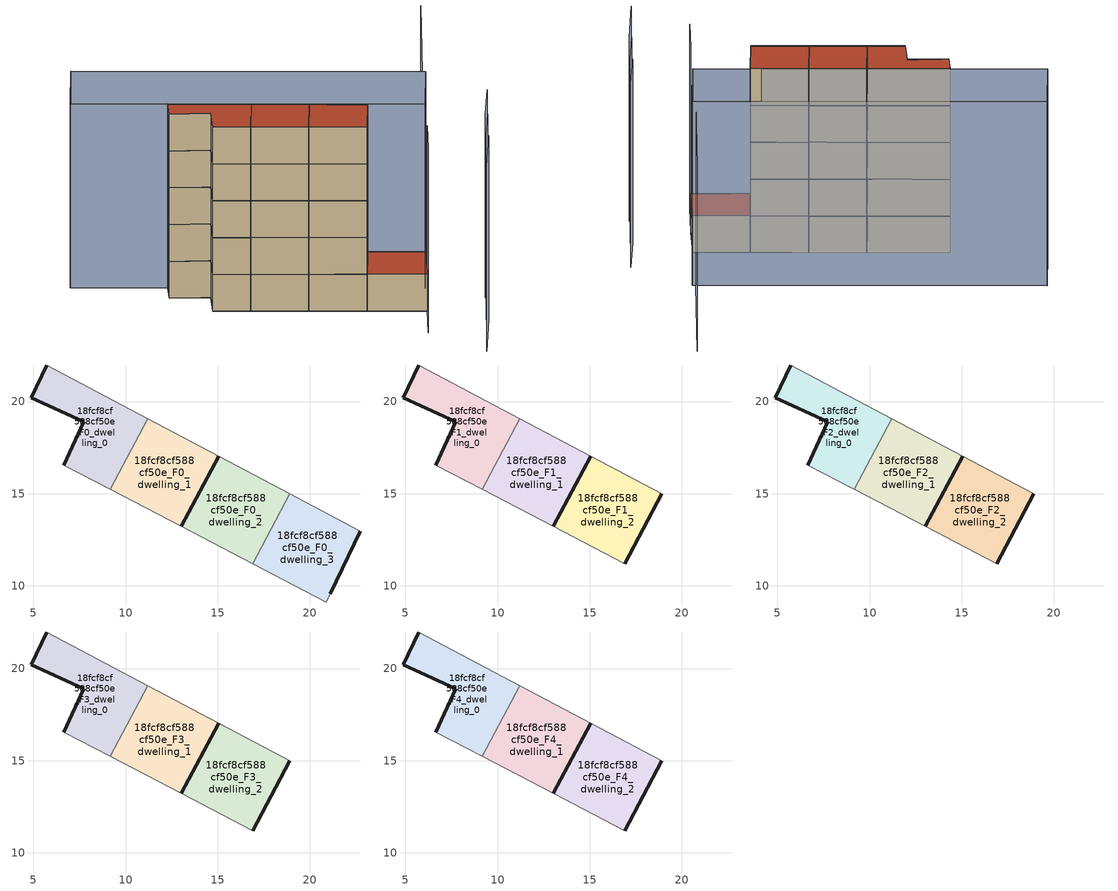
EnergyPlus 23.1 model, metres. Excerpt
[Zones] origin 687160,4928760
18fcf8cf588cf50e_F0_dwelling_0
 floor ground (EU_floor_Construction): 9.18,15.23 11.21,19.07 5.71,21.98 4.88,20.19 7.72,18.89 6.65,16.55 z0
 wall outside (EU_wall_Construction): 6.65,16.55 7.72,18.89 4.88,20.19 5.71,21.98 z0:3
 wall adiabatic (EU_wall_Construction): 5.71,21.98 11.21,19.07 / 9.18,15.23 6.65,16.55 z0:3
 wall to 18fcf8cf588cf50e_F0_dwelling_1 (EU_wall_Construction): 11.21,19.07 9.18,15.23 z0:3
18fcf8cf588cf50e_F0_dwelling_1
 floor ground (EU_floor_Construction): 13.03,13.22 15.05,17.03 11.21,19.07 9.18,15.23 z0
 wall outside (EU_wall_Construction): 15.05,17.03 13.03,13.22 z0:3
 wall adiabatic (EU_wall_Construction): 11.21,19.07 15.05,17.03 / 13.03,13.22 9.18,15.23 z0:3
18fcf8cf588cf50e_F0_dwelling_2
 floor ground (EU_floor_Construction): 16.91,11.19 18.92,14.98 15.05,17.03 13.03,13.22 z0
 wall outside (EU_wall_Construction): 13.03,13.22 15.05,17.03 z0:3
 wall adiabatic (EU_wall_Construction): 15.05,17.03 18.92,14.98 / 16.91,11.19 13.03,13.22 z0:3
 wall to 18fcf8cf588cf50e_F0_dwelling_3 (EU_wall_Construction): 18.92,14.98 16.91,11.19 z0:3
18fcf8cf588cf50e_F0_dwelling_3
 floor ground (EU_floor_Construction): 21.11,9.57 22.73,12.96 18.92,14.98 16.91,11.19 20.88,9.12 z0
 wall outside (EU_wall_Construction): 22.73,12.96 21.11,9.57 z0:3
 wall adiabatic (EU_wall_Construction): 18.92,14.98 22.73,12.96 / 21.11,9.57 20.88,9.12 16.91,11.19 z0:3
 roof outside (EU_roof_Construction): 22.73,12.96 21.11,9.57 20.88,9.12 16.91,11.19 18.92,14.98 z3
18fcf8cf588cf50e_F1_dwelling_0
 floor to 18fcf8cf588cf50e_F0_dwelling_0 (EU_floor_Construction): 9.18,15.23 11.21,19.07 5.71,21.98 4.88,20.19 7.72,18.89 6.65,16.55 z3
 wall outside (EU_wall_Construction): 6.65,16.55 7.72,18.89 4.88,20.19 5.71,21.98 z3:6
 wall adiabatic (EU_wall_Construction): 5.71,21.98 11.21,19.07 / 9.18,15.23 6.65,16.55 z3:6
 wall to 18fcf8cf588cf50e_F1_dwelling_1 (EU_wall_Construction): 11.21,19.07 9.18,15.23 z3:6
18fcf8cf588cf50e_F1_dwelling_1
 floor to 18fcf8cf588cf50e_F0_dwelling_1 (EU_floor_Construction): 13.03,13.22 15.05,17.03 11.21,19.07 9.18,15.23 z3
 wall outside (EU_wall_Construction): 15.05,17.03 13.03,13.22 z3:6
 wall adiabatic (EU_wall_Construction): 11.21,19.07 15.05,17.03 / 13.03,13.22 9.18,15.23 z3:6
18fcf8cf588cf50e_F1_dwelling_2
 floor to 18fcf8cf588cf50e_F0_dwelling_2 (EU_floor_Construction): 16.91,11.19 18.92,14.98 15.05,17.03 13.03,13.22 z3
 wall outside (EU_wall_Construction): 18.92,14.98 16.91,11.19 / 13.03,13.22 15.05,17.03 z3:6
 wall adiabatic (EU_wall_Construction): 15.05,17.03 18.92,14.98 / 16.91,11.19 13.03,13.22 z3:6
18fcf8cf588cf50e_F2_dwelling_0
 floor to 18fcf8cf588cf50e_F1_dwelling_0 (EU_floor_Construction): 9.18,15.23 11.21,19.07 5.71,21.98 4.88,20.19 7.72,18.89 6.65,16.55 z6
 wall outside (EU_wall_Construction): 6.65,16.55 7.72,18.89 4.88,20.19 5.71,21.98 z6:9
 wall adiabatic (EU_wall_Construction): 5.71,21.98 11.21,19.07 / 9.18,15.23 6.65,16.55 z6:9
 wall to 18fcf8cf588cf50e_F2_dwelling_1 (EU_wall_Construction): 11.21,19.07 9.18,15.23 z6:9
18fcf8cf588cf50e_F2_dwelling_1
 floor to 18fcf8cf588cf50e_F1_dwelling_1 (EU_floor_Construction): 13.03,13.22 15.05,17.03 11.21,19.07 9.18,15.23 z6
 wall outside (EU_wall_Construction): 15.05,17.03 13.03,13.22 z6:9
 wall adiabatic (EU_wall_Construction): 11.21,19.07 15.05,17.03 / 13.03,13.22 9.18,15.23 z6:9
18fcf8cf588cf50e_F2_dwelling_2
 floor to 18fcf8cf588cf50e_F1_dwelling_2 (EU_floor_Construction): 16.91,11.19 18.92,14.98 15.05,17.03 13.03,13.22 z6
 wall outside (EU_wall_Construction): 18.92,14.98 16.91,11.19 / 13.03,13.22 15.05,17.03 z6:9
 wall adiabatic (EU_wall_Construction): 15.05,17.03 18.92,14.98 / 16.91,11.19 13.03,13.22 z6:9
18fcf8cf588cf50e_F3_dwelling_0
 floor to 18fcf8cf588cf50e_F2_dwelling_0 (EU_floor_Construction): 9.18,15.23 11.21,19.07 5.71,21.98 4.88,20.19 7.72,18.89 6.65,16.55 z9
 wall outside (EU_wall_Construction): 6.65,16.55 7.72,18.89 4.88,20.19 5.71,21.98 z9:12
 wall adiabatic (EU_wall_Construction): 5.71,21.98 11.21,19.07 / 9.18,15.23 6.65,16.55 z9:12
 wall to 18fcf8cf588cf50e_F3_dwelling_1 (EU_wall_Construction): 11.21,19.07 9.18,15.23 z9:12
18fcf8cf588cf50e_F3_dwelling_1
 floor to 18fcf8cf588cf50e_F2_dwelling_1 (EU_floor_Construction): 13.03,13.22 15.05,17.03 11.21,19.07 9.18,15.23 z9
 wall outside (EU_wall_Construction): 15.05,17.03 13.03,13.22 z9:12
 wall adiabatic (EU_wall_Construction): 11.21,19.07 15.05,17.03 / 13.03,13.22 9.18,15.23 z9:12
18fcf8cf588cf50e_F3_dwelling_2
 floor to 18fcf8cf588cf50e_F2_dwelling_2 (EU_floor_Construction): 16.91,11.19 18.92,14.98 15.05,17.03 13.03,13.22 z9
 wall outside (EU_wall_Construction): 18.92,14.98 16.91,11.19 / 13.03,13.22 15.05,17.03 z9:12
 wall adiabatic (EU_wall_Construction): 15.05,17.03 18.92,14.98 / 16.91,11.19 13.03,13.22 z9:12
18fcf8cf588cf50e_F4_dwelling_0
 floor to 18fcf8cf588cf50e_F3_dwelling_0 (EU_floor_Construction): 9.18,15.23 11.21,19.07 5.71,21.98 4.88,20.19 7.72,18.89 6.65,16.55 z12
 wall outside (EU_wall_Construction): 6.65,16.55 7.72,18.89 4.88,20.19 5.71,21.98 z12:15
 wall adiabatic (EU_wall_Construction): 5.71,21.98 11.21,19.07 / 9.18,15.23 6.65,16.55 z12:15
 wall to 18fcf8cf588cf50e_F4_dwelling_1 (EU_wall_Construction): 11.21,19.07 9.18,15.23 z12:15
 roof outside (EU_roof_Construction): 11.21,19.07 9.18,15.23 6.65,16.55 7.72,18.89 4.88,20.19 5.71,21.98 z15
18fcf8cf588cf50e_F4_dwelling_1
 floor to 18fcf8cf588cf50e_F3_dwelling_1 (EU_floor_Construction): 13.03,13.22 15.05,17.03 11.21,19.07 9.18,15.23 z12
 wall outside (EU_wall_Construction): 15.05,17.03 13.03,13.22 z12:15
 wall adiabatic (EU_wall_Construction): 11.21,19.07 15.05,17.03 / 13.03,13.22 9.18,15.23 z12:15
 roof outside (EU_roof_Construction): 15.05,17.03 13.03,13.22 9.18,15.23 11.21,19.07 z15
18fcf8cf588cf50e_F4_dwelling_2
 floor to 18fcf8cf588cf50e_F3_dwelling_2 (EU_floor_Construction): 16.91,11.19 18.92,14.98 15.05,17.03 13.03,13.22 z12
 wall outside (EU_wall_Construction): 18.92,14.98 16.91,11.19 / 13.03,13.22 15.05,17.03 z12:15
 wall adiabatic (EU_wall_Construction): 15.05,17.03 18.92,14.98 / 16.91,11.19 13.03,13.22 z12:15
 roof outside (EU_roof_Construction): 18.92,14.98 16.91,11.19 13.03,13.22 15.05,17.03 z15
shading: 21.33,0.39 24.2,5.56 / 24.02,5.64 26.07,9.25 / 25.89,9.36 28.1,13.25 / 20.98,9.32 19.03,5.46 / 31.04,29.55 25.38,18.51 / 22.73,12.96 -0.73,25.4 / -0.73,25.4 2.15,30.83 / 2.15,30.83 25.61,18.39 / 25.61,18.39 22.73,12.96 z0:15
[Building]
EU S2 Campaign: North Axis=0; Terrain=City; Solar Distribution=FullExterior
[Site:Location]
Bologna: Latitude=44.5; Longitude=11.25; Time Zone=1; Elevation=37
[SizingPeriod:WeatherFileDays]
AnnualSizingPeriod: Begin Month=1; Begin Day of Month=1; End Month=12; End Day of Month=31; Day of Week for Start Day=Monday; Use Weather File Daylight Saving Period=No; Use Weather File Rain and Snow Indicators=No
[MATERIAL]
EU_InternalMass_Material: Roughness=MediumRough; Thickness=0.1; Conductivity=1; Density=1800; Specific Heat=900; Thermal Absorptance=0.9; Solar Absorptance=0.7; Visible Absorptance=0.7
[MATERIAL:NOMASS] Roughness=MediumRough; Thermal Absorptance=0.9; Solar Absorptance=0.7; Visible Absorptance=0.7
Name | Thermal Resistance
EU_wall_NoMass | 0.905828
EU_roof_NoMass | 0.37593
EU_floor_NoMass | 0.67114
[CONSTRUCTION]
EU_wall_Construction: EU_wall_NoMass
EU_roof_Construction: EU_roof_NoMass
EU_floor_Construction: EU_floor_NoMass
EU_InternalMass_Construction: EU_InternalMass_Material
[ZONE] Type=1; Multiplier=1; Ceiling Height=autocalculate; Floor Area=autocalculate; Part of Total Floor Area=Yes
Name | Volume
18fcf8cf588cf50e_F0_dwelling_0; 18fcf8cf588cf50e_F1_dwelling_0; 18fcf8cf588cf50e_F2_dwelling_0; 18fcf8cf588cf50e_F3_dwelling_0; 18fcf8cf588cf50e_F4_dwelling_0 | 56.4536
18fcf8cf588cf50e_F0_dwelling_1 | 56.4375
18fcf8cf588cf50e_F1_dwelling_1; 18fcf8cf588cf50e_F2_dwelling_1; 18fcf8cf588cf50e_F3_dwelling_1; 18fcf8cf588cf50e_F4_dwelling_1 | 56.4382
18fcf8cf588cf50e_F0_dwelling_2 | 56.4492
18fcf8cf588cf50e_F1_dwelling_2; 18fcf8cf588cf50e_F2_dwelling_2; 18fcf8cf588cf50e_F3_dwelling_2; 18fcf8cf588cf50e_F4_dwelling_2 | 56.4478
18fcf8cf588cf50e_F0_dwelling_3 | 56.4521
[INTERNALMASS] Construction=EU_InternalMass_Construction
Name | Zone or ZoneList | Surface Area
18fcf8cf588cf50e_F0_dwelling_0_EU_InternalMass | 18fcf8cf588cf50e_F0_dwelling_0 | 18.8165
18fcf8cf588cf50e_F0_dwelling_1_EU_InternalMass | 18fcf8cf588cf50e_F0_dwelling_1 | 18.8165
18fcf8cf588cf50e_F0_dwelling_2_EU_InternalMass | 18fcf8cf588cf50e_F0_dwelling_2 | 18.8165
18fcf8cf588cf50e_F0_dwelling_3_EU_InternalMass | 18fcf8cf588cf50e_F0_dwelling_3 | 18.8165
18fcf8cf588cf50e_F1_dwelling_0_EU_InternalMass | 18fcf8cf588cf50e_F1_dwelling_0 | 25.0887
18fcf8cf588cf50e_F1_dwelling_1_EU_InternalMass | 18fcf8cf588cf50e_F1_dwelling_1 | 25.0887
18fcf8cf588cf50e_F1_dwelling_2_EU_InternalMass | 18fcf8cf588cf50e_F1_dwelling_2 | 25.0887
18fcf8cf588cf50e_F2_dwelling_0_EU_InternalMass | 18fcf8cf588cf50e_F2_dwelling_0 | 25.0887
18fcf8cf588cf50e_F2_dwelling_1_EU_InternalMass | 18fcf8cf588cf50e_F2_dwelling_1 | 25.0887
18fcf8cf588cf50e_F2_dwelling_2_EU_InternalMass | 18fcf8cf588cf50e_F2_dwelling_2 | 25.0887
18fcf8cf588cf50e_F3_dwelling_0_EU_InternalMass | 18fcf8cf588cf50e_F3_dwelling_0 | 25.0887
18fcf8cf588cf50e_F3_dwelling_1_EU_InternalMass | 18fcf8cf588cf50e_F3_dwelling_1 | 25.0887
18fcf8cf588cf50e_F3_dwelling_2_EU_InternalMass | 18fcf8cf588cf50e_F3_dwelling_2 | 25.0887
18fcf8cf588cf50e_F4_dwelling_0_EU_InternalMass | 18fcf8cf588cf50e_F4_dwelling_0 | 25.0887
18fcf8cf588cf50e_F4_dwelling_1_EU_InternalMass | 18fcf8cf588cf50e_F4_dwelling_1 | 25.0887
18fcf8cf588cf50e_F4_dwelling_2_EU_InternalMass | 18fcf8cf588cf50e_F4_dwelling_2 | 25.0887
[OTHEREQUIPMENT] Fuel Type=Electricity; Design Level Calculation Method=Watts/Area; Power per Zone Floor Area=1; Fraction Latent=0; Fraction Radiant=0; Fraction Lost=0; Carbon Dioxide Generation Rate=0; EndUse Subcategory=EU_Step8_InternalGains
Name | Zone or ZoneList or Space or SpaceList | Schedule
EU_Step8_InternalGain_18fcf8cf588cf50e_F0_dwelling_0_f000 | 18fcf8cf588cf50e_F0_dwelling_0 | EU_Step8_GainSchedule_18fcf8cf588cf50e_F0_dwelling_0_f000
EU_Step8_InternalGain_18fcf8cf588cf50e_F0_dwelling_1_f000 | 18fcf8cf588cf50e_F0_dwelling_1 | EU_Step8_GainSchedule_18fcf8cf588cf50e_F0_dwelling_1_f000
EU_Step8_InternalGain_18fcf8cf588cf50e_F0_dwelling_2_f000 | 18fcf8cf588cf50e_F0_dwelling_2 | EU_Step8_GainSchedule_18fcf8cf588cf50e_F0_dwelling_2_f000
EU_Step8_InternalGain_18fcf8cf588cf50e_F0_dwelling_3_f000 | 18fcf8cf588cf50e_F0_dwelling_3 | EU_Step8_GainSchedule_18fcf8cf588cf50e_F0_dwelling_3_f000
EU_Step8_InternalGain_18fcf8cf588cf50e_F1_dwelling_0_f000 | 18fcf8cf588cf50e_F1_dwelling_0 | EU_Step8_GainSchedule_18fcf8cf588cf50e_F1_dwelling_0_f000
EU_Step8_InternalGain_18fcf8cf588cf50e_F1_dwelling_1_f000 | 18fcf8cf588cf50e_F1_dwelling_1 | EU_Step8_GainSchedule_18fcf8cf588cf50e_F1_dwelling_1_f000
EU_Step8_InternalGain_18fcf8cf588cf50e_F1_dwelling_2_f000 | 18fcf8cf588cf50e_F1_dwelling_2 | EU_Step8_GainSchedule_18fcf8cf588cf50e_F1_dwelling_2_f000
EU_Step8_InternalGain_18fcf8cf588cf50e_F2_dwelling_0_f000 | 18fcf8cf588cf50e_F2_dwelling_0 | EU_Step8_GainSchedule_18fcf8cf588cf50e_F2_dwelling_0_f000
EU_Step8_InternalGain_18fcf8cf588cf50e_F2_dwelling_1_f000 | 18fcf8cf588cf50e_F2_dwelling_1 | EU_Step8_GainSchedule_18fcf8cf588cf50e_F2_dwelling_1_f000
EU_Step8_InternalGain_18fcf8cf588cf50e_F2_dwelling_2_f000 | 18fcf8cf588cf50e_F2_dwelling_2 | EU_Step8_GainSchedule_18fcf8cf588cf50e_F2_dwelling_2_f000
EU_Step8_InternalGain_18fcf8cf588cf50e_F3_dwelling_0_f000 | 18fcf8cf588cf50e_F3_dwelling_0 | EU_Step8_GainSchedule_18fcf8cf588cf50e_F3_dwelling_0_f000
EU_Step8_InternalGain_18fcf8cf588cf50e_F3_dwelling_1_f000 | 18fcf8cf588cf50e_F3_dwelling_1 | EU_Step8_GainSchedule_18fcf8cf588cf50e_F3_dwelling_1_f000
EU_Step8_InternalGain_18fcf8cf588cf50e_F3_dwelling_2_f000 | 18fcf8cf588cf50e_F3_dwelling_2 | EU_Step8_GainSchedule_18fcf8cf588cf50e_F3_dwelling_2_f000
EU_Step8_InternalGain_18fcf8cf588cf50e_F4_dwelling_0_f000 | 18fcf8cf588cf50e_F4_dwelling_0 | EU_Step8_GainSchedule_18fcf8cf588cf50e_F4_dwelling_0_f000
EU_Step8_InternalGain_18fcf8cf588cf50e_F4_dwelling_1_f000 | 18fcf8cf588cf50e_F4_dwelling_1 | EU_Step8_GainSchedule_18fcf8cf588cf50e_F4_dwelling_1_f000
EU_Step8_InternalGain_18fcf8cf588cf50e_F4_dwelling_2_f000 | 18fcf8cf588cf50e_F4_dwelling_2 | EU_Step8_GainSchedule_18fcf8cf588cf50e_F4_dwelling_2_f000
[ZONEVENTILATION:DESIGNFLOWRATE] Schedule=EU_AlwaysOn; Design Flow Rate Calculation Method=AirChanges/Hour; Air Changes per Hour=0.73129; Ventilation Type=Natural; Fan Pressure Rise=0; Fan Total Efficiency=1; Constant Term Coefficient=1; Temperature Term Coefficient=0; Velocity Term Coefficient=0; Velocity Squared Term Coefficient=0; Minimum Indoor Temperature=-100; Maximum Indoor Temperature=100; Delta Temperature=-100; Minimum Outdoor Temperature=-100; Maximum Outdoor Temperature=100; Maximum Wind Speed=40
Name | Zone or ZoneList or Space or SpaceList
EU_ConstantAir_18fcf8cf588cf50e_F0_dwelling_0 | 18fcf8cf588cf50e_F0_dwelling_0
EU_ConstantAir_18fcf8cf588cf50e_F0_dwelling_1 | 18fcf8cf588cf50e_F0_dwelling_1
EU_ConstantAir_18fcf8cf588cf50e_F0_dwelling_2 | 18fcf8cf588cf50e_F0_dwelling_2
EU_ConstantAir_18fcf8cf588cf50e_F0_dwelling_3 | 18fcf8cf588cf50e_F0_dwelling_3
EU_ConstantAir_18fcf8cf588cf50e_F1_dwelling_0 | 18fcf8cf588cf50e_F1_dwelling_0
EU_ConstantAir_18fcf8cf588cf50e_F1_dwelling_1 | 18fcf8cf588cf50e_F1_dwelling_1
EU_ConstantAir_18fcf8cf588cf50e_F1_dwelling_2 | 18fcf8cf588cf50e_F1_dwelling_2
EU_ConstantAir_18fcf8cf588cf50e_F2_dwelling_0 | 18fcf8cf588cf50e_F2_dwelling_0
EU_ConstantAir_18fcf8cf588cf50e_F2_dwelling_1 | 18fcf8cf588cf50e_F2_dwelling_1
EU_ConstantAir_18fcf8cf588cf50e_F2_dwelling_2 | 18fcf8cf588cf50e_F2_dwelling_2
EU_ConstantAir_18fcf8cf588cf50e_F3_dwelling_0 | 18fcf8cf588cf50e_F3_dwelling_0
EU_ConstantAir_18fcf8cf588cf50e_F3_dwelling_1 | 18fcf8cf588cf50e_F3_dwelling_1
EU_ConstantAir_18fcf8cf588cf50e_F3_dwelling_2 | 18fcf8cf588cf50e_F3_dwelling_2
EU_ConstantAir_18fcf8cf588cf50e_F4_dwelling_0 | 18fcf8cf588cf50e_F4_dwelling_0
EU_ConstantAir_18fcf8cf588cf50e_F4_dwelling_1 | 18fcf8cf588cf50e_F4_dwelling_1
EU_ConstantAir_18fcf8cf588cf50e_F4_dwelling_2 | 18fcf8cf588cf50e_F4_dwelling_2
[HVACTEMPLATE:THERMOSTAT] Constant Heating Setpoint=20; Constant Cooling Setpoint=50
EU_HeatOnly_18fcf8cf588cf50e_F0_dwelling_0; EU_HeatOnly_18fcf8cf588cf50e_F0_dwelling_1; EU_HeatOnly_18fcf8cf588cf50e_F0_dwelling_2; EU_HeatOnly_18fcf8cf588cf50e_F0_dwelling_3; EU_HeatOnly_18fcf8cf588cf50e_F1_dwelling_0; EU_HeatOnly_18fcf8cf588cf50e_F1_dwelling_1; EU_HeatOnly_18fcf8cf588cf50e_F1_dwelling_2; EU_HeatOnly_18fcf8cf588cf50e_F2_dwelling_0; EU_HeatOnly_18fcf8cf588cf50e_F2_dwelling_1; EU_HeatOnly_18fcf8cf588cf50e_F2_dwelling_2; EU_HeatOnly_18fcf8cf588cf50e_F3_dwelling_0; EU_HeatOnly_18fcf8cf588cf50e_F3_dwelling_1; EU_HeatOnly_18fcf8cf588cf50e_F3_dwelling_2; EU_HeatOnly_18fcf8cf588cf50e_F4_dwelling_0; EU_HeatOnly_18fcf8cf588cf50e_F4_dwelling_1; EU_HeatOnly_18fcf8cf588cf50e_F4_dwelling_2
[HVACTEMPLATE:ZONE:IDEALLOADSAIRSYSTEM] System Availability Schedule=EU_AlwaysOn; Maximum Heating Supply Air Temperature=50; Minimum Cooling Supply Air Temperature=13; Maximum Heating Supply Air Humidity Ratio=0.0156; Minimum Cooling Supply Air Humidity Ratio=0.0077; Heating Limit=NoLimit; Cooling Limit=NoLimit; Heating Availability Schedule=EU_AlwaysOn; Cooling Availability Schedule=EU_CoolingOff; Dehumidification Control Type=ConstantSensibleHeatRatio; Cooling Sensible Heat Ratio=0.7; Dehumidification Setpoint=60; Humidification Control Type=None; Humidification Setpoint=30; Outdoor Air Method=None; Outdoor Air Flow Rate per Person=0.00944; Outdoor Air Flow Rate per Zone Floor Area=0; Outdoor Air Flow Rate per Zone=0; Demand Controlled Ventilation Type=None; Outdoor Air Economizer Type=NoEconomizer; Heat Recovery Type=None; Sensible Heat Recovery Effectiveness=0.7; Latent Heat Recovery Effectiveness=0.65
Name | Template Thermostat
18fcf8cf588cf50e_F0_dwelling_0 | EU_HeatOnly_18fcf8cf588cf50e_F0_dwelling_0
18fcf8cf588cf50e_F0_dwelling_1 | EU_HeatOnly_18fcf8cf588cf50e_F0_dwelling_1
18fcf8cf588cf50e_F0_dwelling_2 | EU_HeatOnly_18fcf8cf588cf50e_F0_dwelling_2
18fcf8cf588cf50e_F0_dwelling_3 | EU_HeatOnly_18fcf8cf588cf50e_F0_dwelling_3
18fcf8cf588cf50e_F1_dwelling_0 | EU_HeatOnly_18fcf8cf588cf50e_F1_dwelling_0
18fcf8cf588cf50e_F1_dwelling_1 | EU_HeatOnly_18fcf8cf588cf50e_F1_dwelling_1
18fcf8cf588cf50e_F1_dwelling_2 | EU_HeatOnly_18fcf8cf588cf50e_F1_dwelling_2
18fcf8cf588cf50e_F2_dwelling_0 | EU_HeatOnly_18fcf8cf588cf50e_F2_dwelling_0
18fcf8cf588cf50e_F2_dwelling_1 | EU_HeatOnly_18fcf8cf588cf50e_F2_dwelling_1
18fcf8cf588cf50e_F2_dwelling_2 | EU_HeatOnly_18fcf8cf588cf50e_F2_dwelling_2
18fcf8cf588cf50e_F3_dwelling_0 | EU_HeatOnly_18fcf8cf588cf50e_F3_dwelling_0
18fcf8cf588cf50e_F3_dwelling_1 | EU_HeatOnly_18fcf8cf588cf50e_F3_dwelling_1
18fcf8cf588cf50e_F3_dwelling_2 | EU_HeatOnly_18fcf8cf588cf50e_F3_dwelling_2
18fcf8cf588cf50e_F4_dwelling_0 | EU_HeatOnly_18fcf8cf588cf50e_F4_dwelling_0
18fcf8cf588cf50e_F4_dwelling_1 | EU_HeatOnly_18fcf8cf588cf50e_F4_dwelling_1
18fcf8cf588cf50e_F4_dwelling_2 | EU_HeatOnly_18fcf8cf588cf50e_F4_dwelling_2
[SIZING:ZONE] Zone Cooling Design Supply Air Temperature Input Method=SupplyAirTemperature; Zone Cooling Design Supply Air Temperature=13; Zone Heating Design Supply Air Temperature Input Method=SupplyAirTemperature; Zone Heating Design Supply Air Temperature=50; Zone Cooling Design Supply Air Humidity Ratio=0.008; Zone Heating Design Supply Air Humidity Ratio=0.008; Cooling Design Air Flow Method=DesignDay; Cooling Design Air Flow Rate=0; Cooling Minimum Air Flow per Zone Floor Area=0.000762; Cooling Minimum Air Flow=0; Cooling Minimum Air Flow Fraction=0.2; Heating Design Air Flow Method=DesignDay; Heating Design Air Flow Rate=0; Heating Maximum Air Flow per Zone Floor Area=0.002032; Heating Maximum Air Flow=0.141576; Heating Maximum Air Flow Fraction=0.3; Account for Dedicated Outdoor Air System=No; Dedicated Outdoor Air System Control Strategy=NeutralSupplyAir; Dedicated Outdoor Air Low Setpoint Temperature for Design=autosize; Dedicated Outdoor Air High Setpoint Temperature for Design=autosize; Zone Load Sizing Method=Sensible Load Only No Latent Load; Zone Latent Cooling Design Supply Air Humidity Ratio Input Method=HumidityRatioDifference; Zone Cooling Design Supply Air Humidity Ratio Difference=0.005; Zone Latent Heating Design Supply Air Humidity Ratio Input Method=HumidityRatioDifference; Zone Humidification Design Supply Air Humidity Ratio Difference=0.005
18fcf8cf588cf50e_F0_dwelling_0; 18fcf8cf588cf50e_F0_dwelling_1; 18fcf8cf588cf50e_F0_dwelling_2; 18fcf8cf588cf50e_F0_dwelling_3; 18fcf8cf588cf50e_F1_dwelling_0; 18fcf8cf588cf50e_F1_dwelling_1; 18fcf8cf588cf50e_F1_dwelling_2; 18fcf8cf588cf50e_F2_dwelling_0; 18fcf8cf588cf50e_F2_dwelling_1; 18fcf8cf588cf50e_F2_dwelling_2; 18fcf8cf588cf50e_F3_dwelling_0; 18fcf8cf588cf50e_F3_dwelling_1; 18fcf8cf588cf50e_F3_dwelling_2; 18fcf8cf588cf50e_F4_dwelling_0; 18fcf8cf588cf50e_F4_dwelling_1; 18fcf8cf588cf50e_F4_dwelling_2
[SCHEDULE:CONSTANT]
Name | Hourly Value
EU_AlwaysOn | 1
EU_CoolingOff | 0
[SCHEDULE:FILE] Column Number=1; Rows to Skip at Top=0; Number of Hours of Data=8760; Column Separator=Comma; Interpolate to Timestep=No; Minutes per Item=60; Adjust Schedule for Daylight Savings=Yes
Name | File
EU_Step8_GainSchedule_18fcf8cf588cf50e_F0_dwelling_0_f000 | ../../schedules/18fcf8cf588cf50e/18fcf8cf588cf50e_F0_dwelling_0_f000_gain.csv
EU_Step8_GainSchedule_18fcf8cf588cf50e_F0_dwelling_1_f000 | ../../schedules/18fcf8cf588cf50e/18fcf8cf588cf50e_F0_dwelling_1_f000_gain.csv
EU_Step8_GainSchedule_18fcf8cf588cf50e_F0_dwelling_2_f000 | ../../schedules/18fcf8cf588cf50e/18fcf8cf588cf50e_F0_dwelling_2_f000_gain.csv
EU_Step8_GainSchedule_18fcf8cf588cf50e_F0_dwelling_3_f000 | ../../schedules/18fcf8cf588cf50e/18fcf8cf588cf50e_F0_dwelling_3_f000_gain.csv
EU_Step8_GainSchedule_18fcf8cf588cf50e_F1_dwelling_0_f000 | ../../schedules/18fcf8cf588cf50e/18fcf8cf588cf50e_F1_dwelling_0_f000_gain.csv
EU_Step8_GainSchedule_18fcf8cf588cf50e_F1_dwelling_1_f000 | ../../schedules/18fcf8cf588cf50e/18fcf8cf588cf50e_F1_dwelling_1_f000_gain.csv
EU_Step8_GainSchedule_18fcf8cf588cf50e_F1_dwelling_2_f000 | ../../schedules/18fcf8cf588cf50e/18fcf8cf588cf50e_F1_dwelling_2_f000_gain.csv
EU_Step8_GainSchedule_18fcf8cf588cf50e_F2_dwelling_0_f000 | ../../schedules/18fcf8cf588cf50e/18fcf8cf588cf50e_F2_dwelling_0_f000_gain.csv
EU_Step8_GainSchedule_18fcf8cf588cf50e_F2_dwelling_1_f000 | ../../schedules/18fcf8cf588cf50e/18fcf8cf588cf50e_F2_dwelling_1_f000_gain.csv
EU_Step8_GainSchedule_18fcf8cf588cf50e_F2_dwelling_2_f000 | ../../schedules/18fcf8cf588cf50e/18fcf8cf588cf50e_F2_dwelling_2_f000_gain.csv
EU_Step8_GainSchedule_18fcf8cf588cf50e_F3_dwelling_0_f000 | ../../schedules/18fcf8cf588cf50e/18fcf8cf588cf50e_F3_dwelling_0_f000_gain.csv
EU_Step8_GainSchedule_18fcf8cf588cf50e_F3_dwelling_1_f000 | ../../schedules/18fcf8cf588cf50e/18fcf8cf588cf50e_F3_dwelling_1_f000_gain.csv
EU_Step8_GainSchedule_18fcf8cf588cf50e_F3_dwelling_2_f000 | ../../schedules/18fcf8cf588cf50e/18fcf8cf588cf50e_F3_dwelling_2_f000_gain.csv
EU_Step8_GainSchedule_18fcf8cf588cf50e_F4_dwelling_0_f000 | ../../schedules/18fcf8cf588cf50e/18fcf8cf588cf50e_F4_dwelling_0_f000_gain.csv
EU_Step8_GainSchedule_18fcf8cf588cf50e_F4_dwelling_1_f000 | ../../schedules/18fcf8cf588cf50e/18fcf8cf588cf50e_F4_dwelling_1_f000_gain.csv
EU_Step8_GainSchedule_18fcf8cf588cf50e_F4_dwelling_2_f000 | ../../schedules/18fcf8cf588cf50e/18fcf8cf588cf50e_F4_dwelling_2_f000_gain.csv
